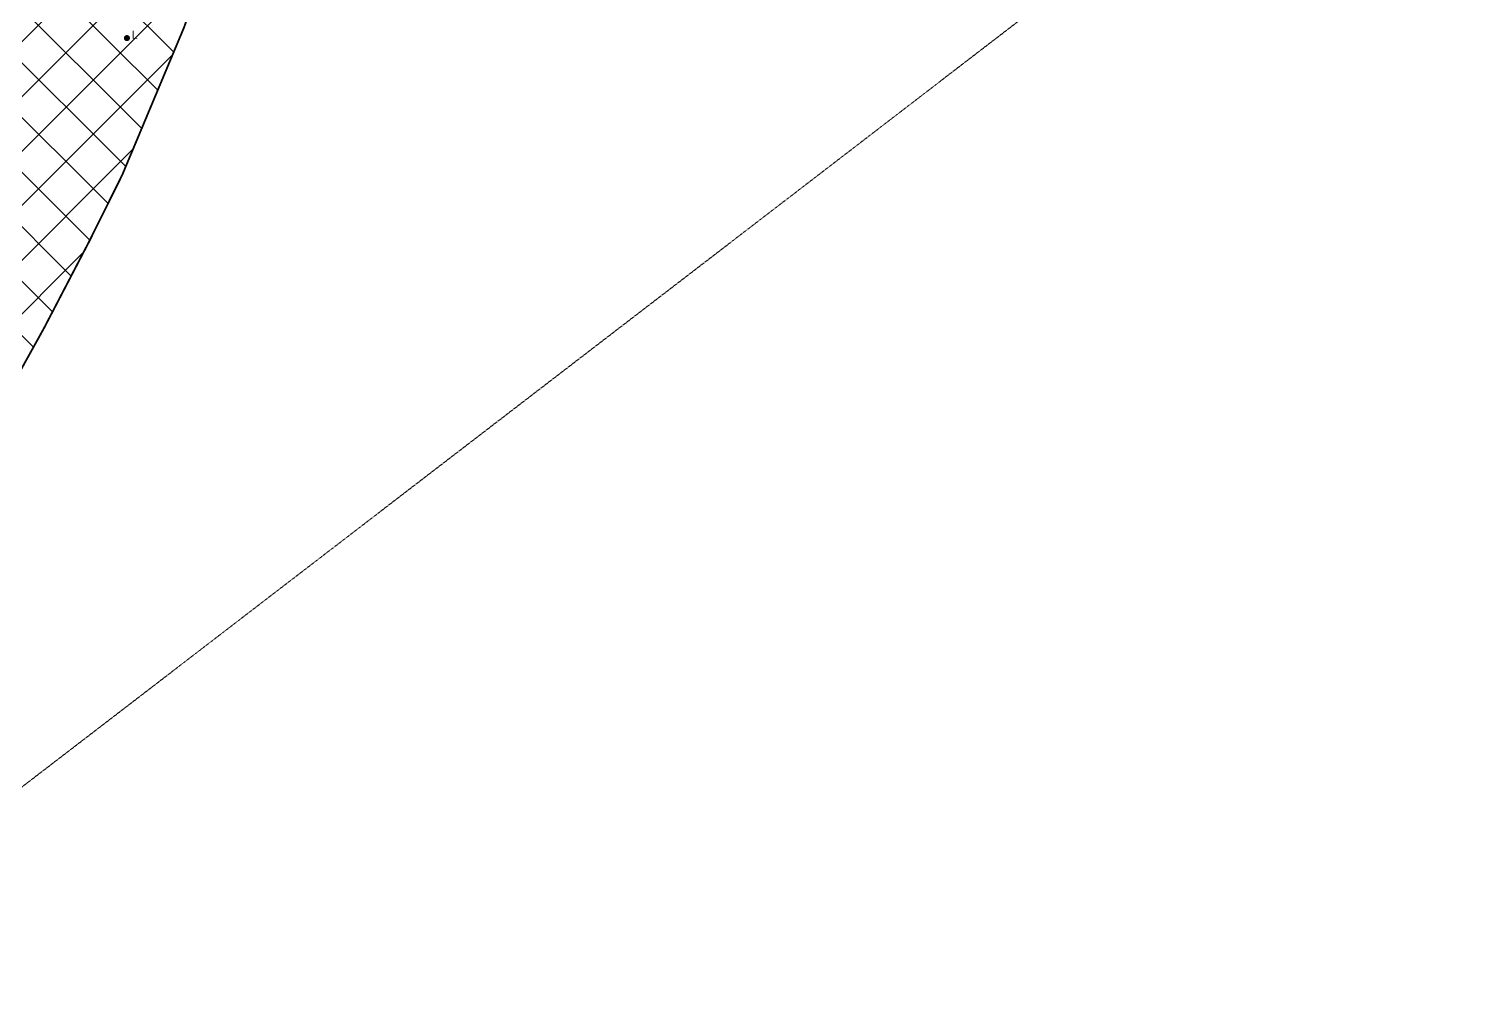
# Model space of a CAD drawing. Header units: millimetres. Extents: x 833924389 to 835767163, y 817400000 to 818811854.
# Drawn here: x 834596503 to 834829661, y 817999999 to 818157340 of the extents above; entities that cross this region are included whole.
import ezdxf

# ---------------------------------------------------------------- set-up
doc = ezdxf.new("R2010")
doc.units = ezdxf.units.MM
doc.header["$LTSCALE"] = 10
doc.header["$MEASUREMENT"] = 0
doc.linetypes.add('CENTER', pattern=[2, 1.25, -0.25, 0.25, -0.25])
doc.layers.add('01_Base_Plan', color=5, linetype='Continuous', lineweight=5)
doc.layers.add('02_Buiding_Height_Limit', color=1, linetype='CENTER', lineweight=18)
doc.layers.add('_MTR', color=190, linetype='Continuous')
doc.styles.add('11nw24c$0$Style-WORKING', font='WORKING.shx')

# ---------------------------------------------------------------- blocks, each defined once
blk = doc.blocks.new('11nw24c$0$UTILP')
at = {"layer": '01_Base_Plan', "linetype": 'Continuous', "lineweight": 13}
h = blk.add_hatch(color=256, dxfattribs=at)
edge = h.paths.add_edge_path()
edge.add_arc((-0.0004971999442204833, 0.0003538000164553523), 0.5, 0, 360)

msp = doc.modelspace()

# ---------------------------------------------------------------- hatches: boundary and pattern name
at = {"layer": '_MTR'}
h = msp.add_hatch(dxfattribs=at)
h.set_pattern_fill('ANSI37', color=256, scale=50000, style=0)
h.set_pattern_definition([(45, (0, 0), (-4419.417382415922, 4419.417382415922), []), (135, (0, 0), (-4419.417382415922, -4419.417382415922), [])])
h.paths.add_polyline_path([(834719025.0676242, 818175044.075776), (834829436.1637323, 818440899.0154631), (834544329.9875726, 818440899.0154631), (834540047.6918651, 818430486.7932322), (834494662.9516805, 818320135.7028404), (834491212.3501357, 818312096.8899884), (834489639.5860337, 818307373.809575), (834488467.7132754, 818300887.678466), (834488287.0573709, 818295402.6064734), (834489123.4445984, 818289469.5896976), (834490523.0838149, 818284300.8385714), (834492959.6897802, 818278585.4277595), (834497359.5052412, 818271989.8078504), (834500943.2578423, 818268402.4543666), (834504241.8491156, 818265890.0219382), (834506773.0374651, 818264239.4954746), (834509304.2258146, 818262588.969011), (834549547.6363403, 818245865.156262), (834521788.9357352, 818162669.0288637), (834512956.6186229, 818145898.9397866), (834505350.3781369, 818132402.978609), (834498851.625464, 818120358.1720601), (834490645.3412085, 818106191.5494635), (834483043.1765755, 818093566.7455992), (834465497.3880057, 818066156.0749869), (834456186.300847, 818052465.0283059), (834449435.9111947, 818042521.66696), (834429928.4301713, 818015782.6322176), (834415902.0111922, 817997330.5279367), (834409718.1436859, 817989384.889797), (834403534.2761798, 817981439.2516572), (834394016.1354766, 817969342.6524115), (834384497.9947733, 817957246.0531657), (834384196.2479563, 817957465.7651209), (834383970.486986, 817957155.7107403), (834383668.7401689, 817957375.4226955), (834373771.4691136, 817944987.7532318), (834364116.6359974, 817932940.1560837), (834338369.9503223, 817901865.9044347), (834312960.6002681, 817923872.0998209), (834209698.3762193, 817804043.8972573), (834227751.7111311, 817788294.3273865), (834200289.8007177, 817756392.265157), (834200199.724341, 817740873.0267123), (834297136.0119622, 817740548.3312696), (834302265.9142908, 817746345.470729), (834311723.710097, 817738300.4580544), (834346243.1186241, 817778329.7402205), (834364573.705298, 817762532.4600164), (834407168.9888211, 817811985.372018), (834383971.3268652, 817831671.3361453), (834391017.2140669, 817839762.6321478), (834398063.1012684, 817847853.9281503), (834393622.2417772, 817851485.7044563), (834400812.4917518, 817859771.4107764), (834410480.1317945, 817870197.1213068), (834420147.7718372, 817880622.8318372), (834432126.5932153, 817893299.2699163), (834444105.4145935, 817905975.7079954), (834443206.2002442, 817906758.256021), (834448849.565658, 817912919.9467099), (834457587.7981888, 817922310.4511203), (834467322.5562106, 817932771.8674097), (834475815.8031626, 817941811.4303546), (834484309.0501144, 817950850.9932995), (834500967.9967005, 817969577.1101549), (834519622.9840564, 817991615.6157014), (834532610.7469565, 818008021.8481278), (834547321.4079989, 818027597.5088168), (834557595.9281648, 818042498.3314748), (834567870.4483306, 818057399.1541326), (834574643.1744547, 818067927.9632175), (834585340.6881095, 818084953.331677), (834592493.7733289, 818096984.115135), (834598987.1398113, 818108698.8436586), (834606301.2519822, 818122736.6486193), (834611699.1689881, 818133599.211997), (834616705.1358873, 818145548.4517179), (834618535.0408169, 818149916.4335908), (834621711.1027862, 818157497.6914387), (834627057.6022652, 818172444.2824591), (834631612.1834006, 818185176.9988407), (834639686.340077, 818207748.9860169)])

# ---------------------------------------------------------------- linework, layer by layer
at = {"layer": '02_Buiding_Height_Limit', "ltscale": 20}
msp.add_line((834213475.5263113, 817740611.9573718), (834775809.5371548, 818172824.6775405), dxfattribs=at)
at = {"layer": '_MTR', "const_width": 300}
msp.add_lwpolyline([(834519622.9840564, 817991615.6157014), (834532610.7469565, 818008021.8481278), (834547321.4079989, 818027597.5088168), (834557595.9281648, 818042498.3314748), (834567870.4483306, 818057399.1541326), (834574643.1744547, 818067927.9632175), (834585340.6881095, 818084953.331677), (834592493.7733289, 818096984.115135), (834598987.1398113, 818108698.8436586), (834606301.2519822, 818122736.6486193), (834611699.1689881, 818133599.211997), (834616705.1358873, 818145548.4517179), (834618535.0408169, 818149916.4335908), (834621711.1027862, 818157497.6914387), (834627057.6022652, 818172444.2824591), (834631612.1834006, 818185176.9988407), (834639686.340077, 818207748.9860169), (834719025.0676242, 818175044.075776), (834829436.1637323, 818440899.0154631)], dxfattribs=at)

# ---------------------------------------------------------------- block references
at = {"layer": '01_Base_Plan', "color": 0, "linetype": 'Continuous', "xscale": 1000, "yscale": 1000, "zscale": 1000}
msp.add_blockref('11nw24c$0$UTILP', (834612455.0000001, 818155815.0000001), dxfattribs=at)

# ---------------------------------------------------------------- texts
at = {"layer": '01_Base_Plan', "linetype": 'Continuous', "style": '11nw24c$0$Style-WORKING'}
msp.add_text('L', height=1300.002, dxfattribs=at).set_placement((834613256, 818155703))

doc.saveas('drawing.dxf')
